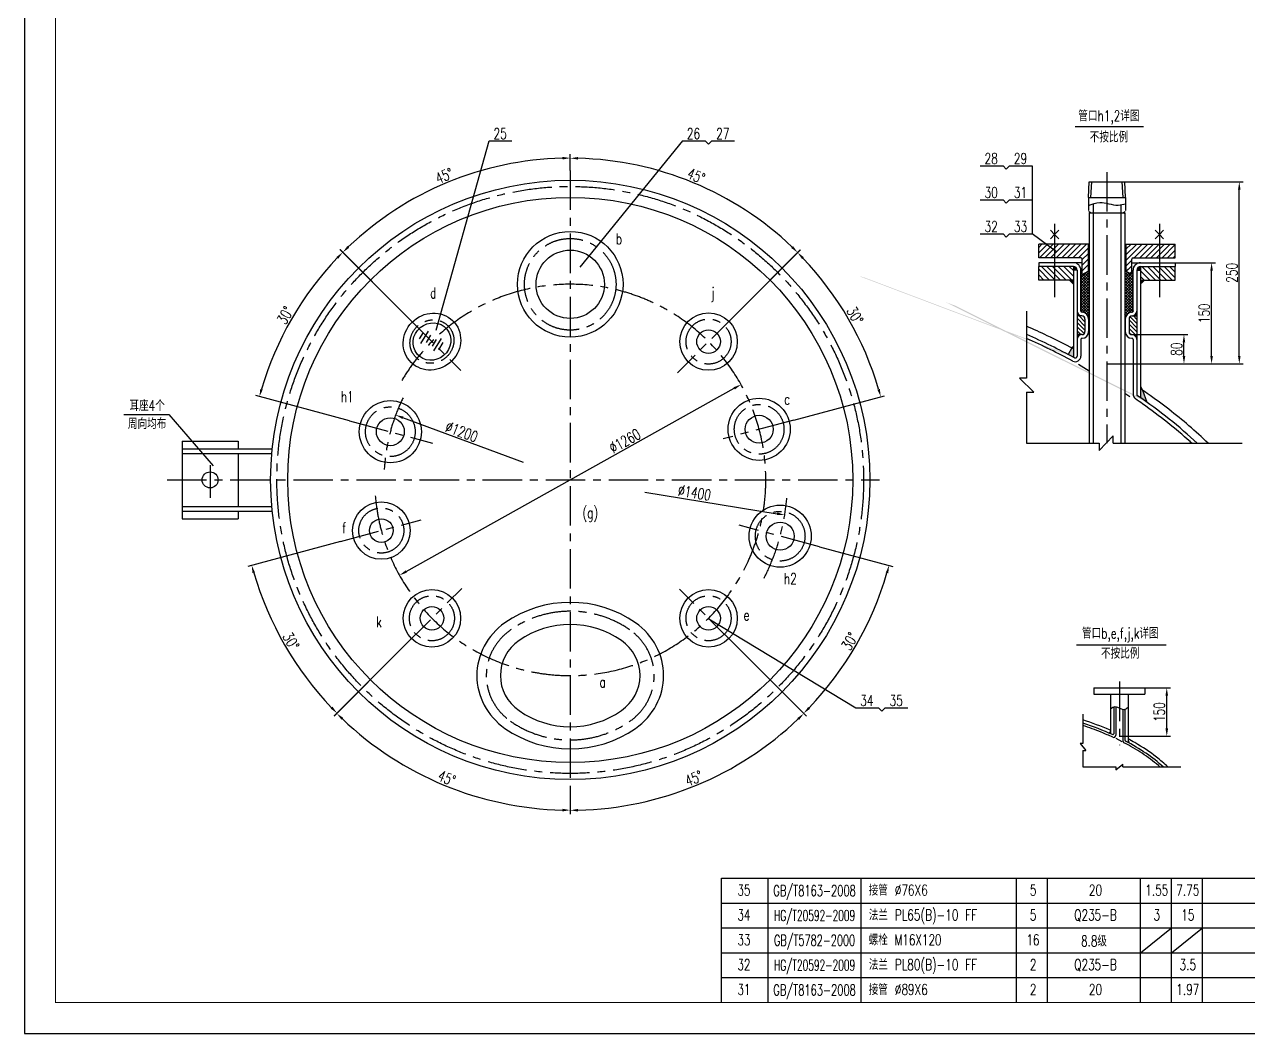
# Model space of a CAD drawing. Header units: millimetres. Extents: x 2887 to 8827, y -1619 to 6791.
# Drawn here: x 2887 to 6830, y -1619 to 1630 of the extents above; entities that cross this region are included whole.
import ezdxf
from ezdxf.enums import TextEntityAlignment as Align

# ---------------------------------------------------------------- set-up
doc = ezdxf.new("R2010")
doc.units = ezdxf.units.MM
doc.linetypes.add('CENTER', pattern=[50.8, 31.75, -6.35, 6.35, -6.35])
doc.linetypes.add('DIVIDE', pattern=[1.25, 0.5, -0.25, 0, -0.25, 0, -0.25])
doc.layers.get('0').update_dxf_attribs({"color": 2})
for name, color, linetype in [('6', 6, 'DIVIDE'), ('7标注层', 3, 'Continuous'), ('hgj', 1, 'Continuous'), ('hgjy', 7, 'Continuous'), ('K1', 4, 'Continuous'), ('尺寸线', 1, 'Continuous')]:
    doc.layers.add(name, color=color, linetype=linetype)
doc.styles.add('仿宋1', font='txt.shx', dxfattribs={"width": 0.7, "bigfont": 'hzfs.shx'})
doc.styles.add('汉字仿宋', font='txt.shx', dxfattribs={"width": 0.7071, "bigfont": 'hzfs.shx'})
doc.dimstyles.new('绘图', dxfattribs={"dimscale": 10, "dimtxt": 3.5, "dimasz": 2.5, "dimexe": 1.25, "dimexo": 0, "dimtad": 1, "dimdec": 0, "dimdsep": 46, "dimtxsty": '汉字仿宋', "dimcen": 2.5, "dimclrd": 4, "dimclre": 4, "dimclrt": 7, "dimadec": 0, "dimazin": 0, "dimtfac": 1, "dimtdec": 0, "dimtmove": 0, "dimatfit": 0, "dimldrblk": 'NONE', "dimfxl": 1, "dimlwd": 25, "dimlwe": 25, "dimarcsym": 0})

# ---------------------------------------------------------------- blocks, each defined once
blk = doc.blocks.new('*D12')
at = {"layer": 'Defpoints', "color": 0, "linetype": 'Continuous', "lineweight": -3, "transparency": 16777216}
for p in [(6496.5, -505.6), (6566.8, -505.6), (6414, -661.2)]:
    blk.add_point(p, dxfattribs=at)
at = {"layer": '尺寸线', "linetype": 'Continuous', "lineweight": 25, "transparency": 16777216}
for p, q in [((6496.5, -505.6), (6579.3, -505.6)), ((6566.8, -636.2), (6566.8, -530.6)), ((6414, -661.2), (6579.3, -661.2))]:
    blk.add_line(p, q, dxfattribs=at)
at = {"layer": '尺寸线', "linetype": 'Continuous', "lineweight": -3, "transparency": 16777216}
for points in [[(6562.6, -530.6), (6571, -530.6), (6566.8, -505.6)], [(6562.6, -636.2), (6571, -636.2), (6566.8, -661.2)]]:
    blk.add_solid(points, dxfattribs=at)
at = {"layer": '尺寸线', "linetype": 'Continuous', "lineweight": -3, "transparency": 16777216, "insert": (6543, -583.4), "char_height": 35, "attachment_point": 5, "rotation": 90, "style": '汉字仿宋'}
blk.add_mtext('150', dxfattribs=at)
blk = doc.blocks.new('_None')
blk = doc.blocks.new('*D13')
at = {"layer": 'Defpoints', "color": 0, "lineweight": -3, "transparency": 16777216}
for p in [(6470.2, 631.9), (6622.2, 631.9), (6374.1, 537.7)]:
    blk.add_point(p, dxfattribs=at)
at = {"layer": '尺寸线', "lineweight": 25, "transparency": 16777216}
for p, q in [((6470.2, 631.9), (6634.7, 631.9)), ((6622.2, 562.7), (6622.2, 606.9)), ((6374.1, 537.7), (6634.7, 537.7))]:
    blk.add_line(p, q, dxfattribs=at)
at = {"layer": '尺寸线', "lineweight": -3, "transparency": 16777216}
for points in [[(6618, 606.9), (6626.3, 606.9), (6622.2, 631.9)], [(6618, 562.7), (6626.3, 562.7), (6622.2, 537.7)]]:
    blk.add_solid(points, dxfattribs=at)
at = {"layer": '尺寸线', "transparency": 16777216, "insert": (6598.4, 584.8), "char_height": 35, "attachment_point": 5, "rotation": 90, "style": '汉字仿宋'}
blk.add_mtext('80', dxfattribs=at)
blk = doc.blocks.new('*D14')
at = {"layer": 'Defpoints', "color": 0, "lineweight": -3, "transparency": 16777216}
for p in [(6594.2, 863.3), (6711.2, 863.3), (6557.9, 537.7)]:
    blk.add_point(p, dxfattribs=at)
at = {"layer": '尺寸线', "lineweight": 25, "transparency": 16777216}
for p, q in [((6594.2, 863.3), (6723.7, 863.3)), ((6711.2, 562.7), (6711.2, 838.3)), ((6557.9, 537.7), (6723.7, 537.7))]:
    blk.add_line(p, q, dxfattribs=at)
at = {"layer": '尺寸线', "lineweight": -3, "transparency": 16777216}
for points in [[(6707, 838.3), (6715.3, 838.3), (6711.2, 863.3)], [(6707, 562.7), (6715.3, 562.7), (6711.2, 537.7)]]:
    blk.add_solid(points, dxfattribs=at)
at = {"layer": '尺寸线', "transparency": 16777216, "insert": (6687.4, 700.5), "char_height": 35, "attachment_point": 5, "rotation": 90, "style": '汉字仿宋'}
blk.add_mtext('150', dxfattribs=at)
blk = doc.blocks.new('*D15')
at = {"layer": 'Defpoints', "color": 0, "lineweight": -3, "transparency": 16777216}
for p in [(6431.2, 1123.7), (6800.4, 1123.7), (6680.6, 537.7)]:
    blk.add_point(p, dxfattribs=at)
at = {"layer": '尺寸线', "lineweight": 25, "transparency": 16777216}
for p, q in [((6431.2, 1123.7), (6812.9, 1123.7)), ((6800.4, 562.7), (6800.4, 1098.7)), ((6680.6, 537.7), (6812.9, 537.7))]:
    blk.add_line(p, q, dxfattribs=at)
at = {"layer": '尺寸线', "lineweight": -3, "transparency": 16777216}
for points in [[(6796.2, 1098.7), (6804.5, 1098.7), (6800.4, 1123.7)], [(6796.2, 562.7), (6804.5, 562.7), (6800.4, 537.7)]]:
    blk.add_solid(points, dxfattribs=at)
at = {"layer": '尺寸线', "transparency": 16777216, "insert": (6776.6, 830.7), "char_height": 35, "attachment_point": 5, "rotation": 90, "style": '汉字仿宋'}
blk.add_mtext('250', dxfattribs=at)
blk = doc.blocks.new('*D23')
at = {"color": 4, "linetype": 'Continuous', "lineweight": 25, "transparency": 16777216}
blk.add_line((4117.1, -131), (5173.6, 458.9), dxfattribs=at)
at = {"color": 4, "linetype": 'Continuous', "lineweight": -3, "transparency": 16777216}
for points in [[(5171.5, 462.5), (5175.6, 455.2), (5195.4, 471)], [(4115, -127.4), (4119.1, -134.6), (4095.2, -143.2)]]:
    blk.add_solid(points, dxfattribs=at)
at = {"layer": 'Defpoints', "color": 0, "linetype": 'Continuous', "lineweight": -3, "transparency": 16777216}
for p in [(5195.4, 471), (4095.2, -143.2)]:
    blk.add_point(p, dxfattribs=at)
at = {"color": 7, "linetype": 'Continuous', "lineweight": -3, "transparency": 16777216, "insert": (4821.2, 289.4), "char_height": 35, "attachment_point": 5, "rotation": 29.1744, "style": '汉字仿宋'}
blk.add_mtext('∅1260', dxfattribs=at)
blk = doc.blocks.new('*D24')
at = {"color": 4, "linetype": 'Continuous', "lineweight": 25, "transparency": 16777216}
for p, q in [((5191.1, 709.7), (5386.3, 904.9)), ((5365.6, 356.9), (5657.5, 435.1))]:
    blk.add_line(p, q, dxfattribs=at)
blk.add_arc((4645.3, 163.9), 1035.4, 16.3835, 43.6165, dxfattribs=at)
at = {"color": 4, "linetype": 'Continuous', "lineweight": -3, "transparency": 16777216}
for points in [[(5391.9, 875.3), (5397.9, 881.1), (5377.4, 896.1)], [(5642.7, 457.1), (5634.7, 454.9), (5645.4, 431.9)]]:
    blk.add_solid(points, dxfattribs=at)
at = {"layer": 'Defpoints', "color": 0, "linetype": 'Continuous', "lineweight": -3, "transparency": 16777216}
for p in [(5191.1, 709.7), (5583.7, 601.5), (4990.5, 509.1), (5365.6, 356.9), (5137.9, 295.9)]:
    blk.add_point(p, dxfattribs=at)
at = {"color": 7, "linetype": 'Continuous', "lineweight": -3, "transparency": 16777216, "insert": (5562.6, 693.5), "char_height": 35, "attachment_point": 5, "rotation": 300, "style": '汉字仿宋'}
blk.add_mtext('30°', dxfattribs=at)
blk = doc.blocks.new('*D25')
at = {"color": 4, "linetype": 'Continuous', "lineweight": 25, "transparency": 16777216}
for p, q in [((4645.3, 1160.4), (4645.3, 1212.3)), ((5191.1, 709.7), (5386.6, 905.3))]:
    blk.add_line(p, q, dxfattribs=at)
blk.add_arc((4645.3, 163.9), 1035.9, 46.3828, 88.6172, dxfattribs=at)
at = {"color": 4, "linetype": 'Continuous', "lineweight": -3, "transparency": 16777216}
for points in [[(4670.3, 1195.4), (4670.4, 1203.7), (4645.3, 1199.8)], [(5362.8, 916.9), (5357, 910.9), (5377.8, 896.4)]]:
    blk.add_solid(points, dxfattribs=at)
at = {"layer": 'Defpoints', "color": 0, "linetype": 'Continuous', "lineweight": -3, "transparency": 16777216}
for p in [(4645.3, 1160.4), (5163.3, 1061.1), (5191.1, 709.7), (4990.5, 509.1), (4645.3, -842.2)]:
    blk.add_point(p, dxfattribs=at)
at = {"color": 7, "linetype": 'Continuous', "lineweight": -3, "transparency": 16777216, "insert": (5050.8, 1142.9), "char_height": 35, "attachment_point": 5, "rotation": 337.5, "style": '汉字仿宋'}
blk.add_mtext('45°', dxfattribs=at)
blk = doc.blocks.new('*D26')
at = {"color": 4, "linetype": 'Continuous', "lineweight": 25, "transparency": 16777216}
for p, q in [((4645.3, 1160.4), (4645.3, 1212.8)), ((4113.7, 695.6), (3903.7, 905.6))]:
    blk.add_line(p, q, dxfattribs=at)
blk.add_arc((4645.3, 163.9), 1036.4, 91.3822, 133.6178, dxfattribs=at)
at = {"color": 4, "linetype": 'Continuous', "lineweight": -3, "transparency": 16777216}
for points in [[(4620.3, 1204.2), (4620.4, 1195.8), (4645.3, 1200.3)], [(3933.3, 911.2), (3927.5, 917.2), (3912.5, 896.7)]]:
    blk.add_solid(points, dxfattribs=at)
at = {"layer": 'Defpoints', "color": 0, "linetype": 'Continuous', "lineweight": -3, "transparency": 16777216}
for p in [(4377.1, 1165), (4645.3, 1160.4), (4113.7, 695.6), (4293.4, 515.9), (4645.3, -842.2)]:
    blk.add_point(p, dxfattribs=at)
at = {"color": 7, "linetype": 'Continuous', "lineweight": -3, "transparency": 16777216, "insert": (4239.6, 1143.3), "char_height": 35, "attachment_point": 5, "rotation": 22.5, "style": '汉字仿宋'}
blk.add_mtext('45°', dxfattribs=at)
blk = doc.blocks.new('*D27')
at = {"color": 4, "linetype": 'Continuous', "lineweight": 25, "transparency": 16777216}
for p, q in [((4113.7, 695.6), (3903.6, 905.7)), ((3934.7, 354.3), (3632.1, 435.4))]:
    blk.add_line(p, q, dxfattribs=at)
blk.add_arc((4645.3, 163.9), 1036.5, 136.3821, 163.6179, dxfattribs=at)
at = {"color": 4, "linetype": 'Continuous', "lineweight": -3, "transparency": 16777216}
for points in [[(3892, 881.8), (3897.9, 876), (3912.4, 896.8)], [(3654.9, 455.1), (3646.9, 457.4), (3644.2, 432.2)]]:
    blk.add_solid(points, dxfattribs=at)
at = {"layer": 'Defpoints', "color": 0, "linetype": 'Continuous', "lineweight": -3, "transparency": 16777216}
for p in [(3796.3, 758.4), (4113.7, 695.6), (4293.4, 515.9), (3934.7, 354.3), (4201.8, 282.8)]:
    blk.add_point(p, dxfattribs=at)
at = {"color": 7, "linetype": 'Continuous', "lineweight": -3, "transparency": 16777216, "insert": (3727.1, 694), "char_height": 35, "attachment_point": 5, "rotation": 60, "style": '汉字仿宋'}
blk.add_mtext('30°', dxfattribs=at)
blk = doc.blocks.new('*D28')
at = {"color": 4, "linetype": 'Continuous', "lineweight": 25, "transparency": 16777216}
for p, q in [((4105.5, -375.9), (3884.6, -596.8)), ((4645.3, -842.2), (4645.3, -911.9))]:
    blk.add_line(p, q, dxfattribs=at)
blk.add_arc((4645.3, 163.9), 1063.3, 226.3471, 268.6529, dxfattribs=at)
at = {"color": 4, "linetype": 'Continuous', "lineweight": -3, "transparency": 16777216}
for points in [[(3908.4, -608.4), (3914.2, -602.4), (3893.4, -587.9)], [(4620.4, -894.9), (4620.3, -903.3), (4645.3, -899.4)]]:
    blk.add_solid(points, dxfattribs=at)
at = {"layer": 'Defpoints', "color": 0, "linetype": 'Continuous', "lineweight": -3, "transparency": 16777216}
for p in [(4645.3, 1160.4), (4296.2, -185.2), (4105.5, -375.9), (4113.7, -756.9), (4645.3, -842.2)]:
    blk.add_point(p, dxfattribs=at)
at = {"color": 7, "linetype": 'Continuous', "lineweight": -3, "transparency": 16777216, "insert": (4247.5, -796.5), "char_height": 35, "attachment_point": 5, "rotation": 337.5, "style": '汉字仿宋'}
blk.add_mtext('45°', dxfattribs=at)
blk = doc.blocks.new('*D29')
at = {"color": 4, "linetype": 'Continuous', "lineweight": 25, "transparency": 16777216}
for p, q in [((3905.1, -34.4), (3607.1, -114.3)), ((4105.5, -375.9), (3885.3, -596.1))]:
    blk.add_line(p, q, dxfattribs=at)
blk.add_arc((4645.3, 163.9), 1062.3, 196.3484, 223.6516, dxfattribs=at)
at = {"color": 4, "linetype": 'Continuous', "lineweight": -3, "transparency": 16777216}
for points in [[(3621.9, -136.2), (3630, -134), (3619.2, -111)], [(3879.7, -566.4), (3873.7, -572.3), (3894.1, -587.2)]]:
    blk.add_solid(points, dxfattribs=at)
at = {"layer": 'Defpoints', "color": 0, "linetype": 'Continuous', "lineweight": -3, "transparency": 16777216}
for p in [(4164.7, 35.2), (3905.1, -34.4), (4296.2, -185.2), (3682.5, -285), (4105.5, -375.9)]:
    blk.add_point(p, dxfattribs=at)
at = {"color": 7, "linetype": 'Continuous', "lineweight": -3, "transparency": 16777216, "insert": (3745.9, -355.3), "char_height": 35, "attachment_point": 5, "rotation": 300, "style": '汉字仿宋'}
blk.add_mtext('30°', dxfattribs=at)
blk = doc.blocks.new('*D30')
at = {"color": 4, "linetype": 'Continuous', "lineweight": 25, "transparency": 16777216}
for p, q in [((5187.2, -378), (5406.4, -597.1)), ((4645.3, -842.2), (4645.3, -912.4))]:
    blk.add_line(p, q, dxfattribs=at)
blk.add_arc((4645.3, 163.9), 1063.8, 271.3465, 313.6535, dxfattribs=at)
at = {"color": 4, "linetype": 'Continuous', "lineweight": -3, "transparency": 16777216}
for points in [[(5376.7, -602.8), (5382.6, -608.7), (5397.5, -588.3)], [(4670.4, -903.8), (4670.3, -895.4), (4645.3, -899.9)]]:
    blk.add_solid(points, dxfattribs=at)
at = {"layer": 'Defpoints', "color": 0, "linetype": 'Continuous', "lineweight": -3, "transparency": 16777216}
for p in [(4645.3, 1160.4), (4997.1, -187.9), (5187.2, -378), (4645.3, -842.2), (4920.6, -863.6)]:
    blk.add_point(p, dxfattribs=at)
at = {"color": 7, "linetype": 'Continuous', "lineweight": -3, "transparency": 16777216, "insert": (5043.3, -797), "char_height": 35, "attachment_point": 5, "rotation": 22.5, "style": '汉字仿宋'}
blk.add_mtext('45°', dxfattribs=at)
blk = doc.blocks.new('*D31')
at = {"color": 4, "linetype": 'Continuous', "lineweight": 25, "transparency": 16777216}
for p, q in [((5448.2, -51.2), (5684.5, -114.5)), ((5187.2, -378), (5406, -596.8))]:
    blk.add_line(p, q, dxfattribs=at)
blk.add_arc((4645.3, 163.9), 1063.3, 316.3471, 343.6529, dxfattribs=at)
at = {"color": 4, "linetype": 'Continuous', "lineweight": -3, "transparency": 16777216}
for points in [[(5661.6, -134.2), (5669.6, -136.5), (5672.4, -111.3)], [(5417.6, -573), (5411.7, -567.1), (5397.2, -587.9)]]:
    blk.add_solid(points, dxfattribs=at)
at = {"layer": 'Defpoints', "color": 0, "linetype": 'Continuous', "lineweight": -3, "transparency": 16777216}
for p in [(5189.2, 18.2), (5448.2, -51.2), (4997.1, -187.9), (5187.2, -378), (5516.3, -446)]:
    blk.add_point(p, dxfattribs=at)
at = {"color": 7, "linetype": 'Continuous', "lineweight": -3, "transparency": 16777216, "insert": (5545.6, -355.8), "char_height": 35, "attachment_point": 5, "rotation": 60, "style": '汉字仿宋'}
blk.add_mtext('30°', dxfattribs=at)

msp = doc.modelspace()

# ---------------------------------------------------------------- hatches: boundary and pattern name
at = {"layer": '6'}
h = msp.add_hatch(dxfattribs=at)
h.set_pattern_fill('ANSI31', color=256, scale=4, style=0)
h.set_pattern_definition([(45, (-36640.191, -53483.996), (-8.9802561, 8.9802561), [])])
h.paths.add_polyline_path([(6313.2, 923.3), (6205.5, 923.3), (6205.5, 879.3), (6290.2, 879.3, -0.414214), (6294.2, 875.3), (6294.2, 835.3), (6313.2, 846.2)])
h.paths.add_polyline_path([(6542.9, 923.3), (6435.2, 923.3), (6435.2, 846.2), (6454.2, 835.3), (6454.2, 875.3, -0.414214), (6458.2, 879.3), (6542.9, 879.3)])
h.paths.add_polyline_path([(6594.2, 923.3), (6542.9, 923.3), (6542.9, 879.3), (6594.2, 879.3)])
h.paths.add_polyline_path([(6205.5, 923.3), (6154.2, 923.3), (6154.2, 879.3), (6205.5, 879.3)])
h = msp.add_hatch(dxfattribs=at)
h.set_pattern_fill('ANSI31', color=256, scale=4, angle=90, style=0)
h.set_pattern_definition([(135, (-36640.191, -53493.996), (-8.9802561, -8.9802561), [])])
h.paths.add_polyline_path([(6594.2, 851.3), (6542.9, 851.3), (6542.9, 807.3), (6594.2, 807.3)])
h.paths.add_polyline_path([(6542.9, 851.3), (6482.2, 851.3), (6482.2, 807.3), (6542.9, 807.3)])
h.paths.add_polyline_path([(6266.2, 851.3), (6205.5, 851.3), (6205.5, 807.3), (6266.2, 807.3)])
h.paths.add_polyline_path([(6205.5, 851.3), (6154.2, 851.3), (6154.2, 807.3), (6205.5, 807.3)])
for points in [[(6266.2, 851.3, -0.414214), (6278.2, 839.3), (6266.2, 839.3)], [(6482.2, 851.3, 0.414214), (6470.2, 839.3), (6482.2, 839.3)], [(6278.2, 707.9, 0.404171), (6293.7, 691.9), (6293.7, 691.9, 0.011227), (6293.2, 691.9), (6278.2, 691.9)], [(6470.2, 707.9, -0.404171), (6454.8, 691.9), (6454.8, 691.9, -0.011227), (6455.2, 691.9), (6470.2, 691.9)], [(6278.2, 631.9), (6293.2, 631.9, 0.010032), (6293.6, 631.9), (6293.6, 631.9, 0.403304), (6278.2, 615.9)], [(6470.2, 631.9), (6455.2, 631.9, -0.010032), (6454.8, 631.9), (6454.8, 631.9, -0.403304), (6470.2, 615.9)]]:
    msp.add_hatch(color=256, dxfattribs=at).paths.add_polyline_path(points)
h = msp.add_hatch(dxfattribs=at)
h.set_pattern_fill('ANSI37', color=256, scale=2, style=0)
h.set_pattern_definition([(135, (16775.327, -10091.6575), (4.490128, 4.490128), []), (45, (16775.327, -10091.6575), (4.490128, -4.490128), [])])
h.paths.add_polyline_path([(6290.2, 823), (6317.2, 838.6), (6317.2, 683.3), (6315.2, 683.3, 0.374211), (6294.9, 703.9), (6293.7, 704, -0.333761), (6290.2, 707.4), (6290.2, 708.1)])
h = msp.add_hatch(dxfattribs=at)
h.set_pattern_fill('ANSI37', color=256, scale=2, style=0)
h.set_pattern_definition([(45, (-4026.92, -10091.6575), (-4.490128, 4.490128), []), (135, (-4026.92, -10091.6575), (-4.490128, -4.490128), [])])
h.paths.add_polyline_path([(6458.2, 823), (6431.2, 838.6), (6431.2, 683.3), (6433.2, 683.3, -0.374211), (6453.5, 703.9), (6454.7, 704, 0.333761), (6458.2, 707.4), (6458.2, 708.1)])
h = msp.add_hatch(color=256, dxfattribs=at)
edge = h.paths.add_edge_path()
edge.add_spline(control_points=[(6266.2, 586.2), (6264.4, 587.2), (6262.5, 588.1), (6260.7, 589.1)], knot_values=[3.903662, 3.903662, 3.903662, 3.903662, 3.906713, 3.906713, 3.906713, 3.906713], degree=3, periodic=0)
edge.add_line((6260.7, 589.1), (6249.6, 567.8))
edge.add_ellipse((4374.2, -332.6), major_axis=(-2600, 0), ratio=0.5, start_angle=223.3067, end_angle=223.8382, ccw=False)
edge.add_line((6266.2, 559.1), (6266.2, 586.2))
h = msp.add_hatch(color=256, dxfattribs=at)
edge = h.paths.add_edge_path()
edge.add_line((6482.2, 465.7), (6482.2, 457.5))
edge.add_spline(control_points=[(6482.2, 457.5), (6484.2, 456.1), (6486.2, 454.8), (6488.2, 453.4)], knot_values=[10.055051, 10.055051, 10.055051, 10.055051, 10.058921, 10.058921, 10.058921, 10.058921], degree=3, periodic=0)
edge.add_line((6488.2, 453.4), (6482.2, 465.7))
edge = h.paths.add_edge_path()
edge.add_spline(control_points=[(6488.2, 453.4), (6486.2, 454.8), (6484.2, 456.1), (6482.2, 457.5)], knot_values=[10.055051, 10.055051, 10.055051, 10.055051, 10.058921, 10.058921, 10.058921, 10.058921], degree=3, periodic=0)
edge.add_line((6482.2, 457.5), (6482.2, 428.4))
edge.add_ellipse((4374.2, -332.6), major_axis=(-2600, 0), ratio=0.5, start_angle=575.0435, end_angle=575.8288, ccw=False)
edge.add_line((6502.9, 413.9), (6488.2, 453.4))
h = msp.add_hatch(dxfattribs=at)
h.set_pattern_fill('ANSI31', color=256, scale=3, angle=90, style=0)
h.set_pattern_definition([(135, (-4026.92, -10091.6575), (-6.735192, -6.735192), [])])
h.paths.add_polyline_path([(6470.2, 691.9), (6455.2, 691.9, 0.414214), (6445.2, 681.9), (6445.2, 641.9, 0.414214), (6455.2, 631.9), (6470.2, 631.9)])
h.paths.add_polyline_path([(6303.2, 681.9, 0.414214), (6293.2, 691.9), (6278.2, 691.9), (6278.2, 631.9), (6293.2, 631.9, 0.414214), (6303.2, 641.9)])
h = msp.add_hatch(color=256, dxfattribs=at)
edge = h.paths.add_edge_path()
edge.add_line((6266.2, 593.8), (6260.7, 589.1))
edge.add_spline(control_points=[(6260.7, 589.1), (6262.5, 588.1), (6264.4, 587.2), (6266.2, 586.2)], knot_values=[3.903662, 3.903662, 3.903662, 3.903662, 3.906713, 3.906713, 3.906713, 3.906713], degree=3, periodic=0)
edge.add_line((6266.2, 586.2), (6266.2, 593.8))

# ---------------------------------------------------------------- linework, layer by layer
for p, q in [((2887.4, 6791.4), (2887.4, -1618.6)), ((4384.2, 1255.4), (4457.7, 1255.4)), ((5006.6, 1255.4), (5080.1, 1255.4)), ((5080.1, 1255.4), (5090.6, 1244.9)), ((5090.6, 1244.9), (5101.1, 1255.4)), ((5101.1, 1255.4), (5174.6, 1255.4)), ((5965.8, 1175.1), (6039.3, 1175.1)), ((6039.3, 1175.1), (6049.8, 1164.6)), ((6049.8, 1164.6), (6060.2, 1175.1)), ((6060.2, 1175.1), (6133.7, 1175.1)), ((6314.2, 1073.7), (6317.2, 1123.7)), ((6317.2, 1123.7), (6431.2, 1123.7)), ((6322.2, 1073.7), (6325.2, 1123.7)), ((6426.2, 1073.7), (6423.2, 1123.7)), ((6434.2, 1073.7), (6431.2, 1123.7)), ((5965.8, 1065.7), (6039.3, 1065.7)), ((6039.3, 1065.7), (6049.8, 1055.2)), ((6049.8, 1055.2), (6060.2, 1065.7)), ((6060.2, 1065.7), (6133.7, 1065.7)), ((6314.2, 1073.7), (6314.2, 1031.1)), ((6314.2, 1073.7), (6434.2, 1073.7)), ((6434.2, 1073.7), (6434.2, 1031.1)), ((6329.2, 1053.3), (6329.2, 282.1)), ((6419.2, 1050), (6419.2, 282.1)), ((6205.5, 988.1), (6205.5, 752)), ((6317.2, 1023.7), (6317.2, 282.1)), ((6317.2, 1023.7), (6431.2, 1023.7)), ((6431.2, 1023.7), (6431.2, 282.1)), ((6542.9, 988.1), (6542.9, 752)), ((5965.8, 956.3), (6039.3, 956.3)), ((6039.3, 956.3), (6049.8, 945.8)), ((6049.8, 945.8), (6060.2, 956.3)), ((6060.2, 956.3), (6133.7, 956.3)), ((6205.5, 954.3), (6191.9, 968)), ((6205.5, 954.3), (6191.9, 940.7)), ((6205.5, 954.3), (6219.2, 968)), ((6205.5, 954.3), (6219.2, 940.7)), ((6542.9, 954.3), (6529.2, 968)), ((6542.9, 954.3), (6529.2, 940.7)), ((6542.9, 954.3), (6556.5, 968)), ((6542.9, 954.3), (6556.5, 940.7)), ((6154.2, 879.3), (6154.2, 923.3)), ((6317.2, 923.3), (6154.2, 923.3)), ((6313.2, 923.3), (6313.2, 836.2)), ((6431.2, 923.3), (6594.2, 923.3)), ((6435.2, 923.3), (6435.2, 836.2)), ((6594.2, 879.3), (6594.2, 923.3)), ((6290.2, 879.3), (6154.2, 879.3)), ((6294.2, 825.3), (6294.2, 875.3)), ((6454.2, 825.3), (6454.2, 875.3)), ((6458.2, 879.3), (6594.2, 879.3)), ((6294.2, 863.3), (6154.2, 863.3)), ((6154.2, 863.3), (6154.2, 851.3)), ((6154.2, 807.3), (6154.2, 851.3)), ((6266.2, 851.3), (6154.2, 851.3)), ((6266.2, 851.3), (6266.2, 559.1)), ((6278.2, 839.3), (6266.2, 839.3)), ((6278.2, 839.3), (6278.2, 562.7)), ((6290.2, 707.9), (6290.2, 839.3)), ((6294.2, 825.3), (6313.2, 836.2)), ((6454.2, 825.3), (6435.2, 836.2)), ((6442.5, 842), (6436.2, 835.7)), ((6453.9, 835.4), (6447.6, 829.1)), ((6454.2, 863.3), (6594.2, 863.3)), ((6458.2, 707.9), (6458.2, 839.3)), ((6470.2, 839.3), (6470.2, 439.8)), ((6470.2, 839.3), (6482.2, 839.3)), ((6482.2, 851.3), (6482.2, 428.4)), ((6482.2, 851.3), (6594.2, 851.3)), ((6594.2, 863.3), (6594.2, 851.3)), ((6594.2, 807.3), (6594.2, 851.3)), ((6266.2, 807.3), (6154.2, 807.3)), ((6482.2, 807.3), (6594.2, 807.3)), ((6115.5, 707.9), (6115.5, 491.6)), ((6293.2, 691.9), (6278.2, 691.9)), ((6293.7, 691.9), (6293.7, 691.9)), ((6303.2, 681.9), (6303.2, 641.9)), ((6315.2, 683.3), (6317.2, 683.3)), ((6315.2, 681.9), (6315.2, 641.9)), ((6433.2, 683.3), (6431.2, 683.3)), ((6433.2, 681.9), (6433.2, 641.9)), ((6445.2, 681.9), (6445.2, 641.9)), ((6453.5, 703.9), (6454.7, 704)), ((6454.8, 691.9), (6454.8, 691.9)), ((6455.2, 691.9), (6470.2, 691.9)), ((6458.2, 708.1), (6458.2, 707.4)), ((6293.2, 631.9), (6278.2, 631.9)), ((6293.6, 631.9), (6293.6, 631.9)), ((6454.8, 631.9), (6454.8, 631.9)), ((6455.2, 631.9), (6470.2, 631.9)), ((6266.2, 593.8), (6260.7, 589.1)), ((6290.2, 615.9), (6290.2, 562.7)), ((6458.2, 615.9), (6458.2, 439.8)), ((6260.7, 589.1), (6249.6, 567.8)), ((6282.3, 536.9), (6317.2, 514.9)), ((6115.5, 491.6), (6092.1, 491.6)), ((6092.1, 491.6), (6139, 446.7)), ((6115.5, 446.7), (6139, 446.7)), ((6115.5, 446.7), (6115.5, 282.1)), ((6431.2, 442.9), (6448.1, 432.2)), ((6482.2, 465.7), (6488.2, 453.4)), ((6488.2, 453.4), (6502.9, 413.9)), ((3395.3, 288.9), (3395.3, 38.9)), ((3395.3, 288.9), (3575.3, 288.9)), ((3575.3, 288.9), (3575.3, 263.9)), ((6115.5, 282.1), (6348.8, 282.1)), ((6348.8, 258.7), (6393.7, 305.5)), ((6348.8, 282.1), (6348.8, 258.7)), ((6393.7, 282.1), (6393.7, 305.5)), ((6393.7, 282.1), (6809.7, 282.1)), ((3395.3, 263.9), (3685.5, 263.9)), ((3395.3, 248.9), (3684.1, 248.9)), ((3575.3, 248.9), (3575.3, 78.9)), ((3485.3, 211.1), (3485.3, 105.9)), ((3395.3, 78.9), (3684.1, 78.9)), ((3395.3, 63.9), (3685.5, 63.9)), ((3575.3, 63.9), (3575.3, 38.9)), ((3395.3, 38.9), (3575.3, 38.9)), ((6275.9, -367.2), (6565.1, -367.2)), ((6331.5, -505.6), (6331.5, -525.6)), ((6331.5, -505.6), (6496.5, -505.6)), ((6496.5, -505.6), (6496.5, -525.6)), ((6331.5, -525.6), (6496.5, -525.6)), ((6386, -525.6), (6386, -653.7)), ((6442, -525.6), (6442, -681.2)), ((5565, -570.1), (5638.4, -570.1)), ((5638.4, -570.1), (5648.9, -580.6)), ((5648.9, -580.6), (5659.4, -570.1)), ((5659.4, -570.1), (5732.9, -570.1)), ((6396, -566.7), (6396, -653.5)), ((6432, -575), (6432, -674)), ((2887.4, -1618.6), (8827.4, -1618.6))]:
    msp.add_line(p, q)
at = {"linetype": 'Continuous'}
msp.add_line((6271.4, 1302.3), (6492.3, 1302.3), dxfattribs=at)
at = {"linetype": 'Continuous', "lineweight": -3}
for p, q in [((4213.4, 645.7), (4384.2, 1255.4)), ((5006.6, 1255.4), (4676, 848.7)), ((6133.7, 1175.1), (6133.7, 956.3)), ((6211.6, 898.4), (6133.7, 956.3)), ((3207.6, 375), (3352.8, 375)), ((3352.8, 375), (3494.9, 209)), ((5092.2, -282.9), (5565, -570.1)), ((6296.6, -590.4), (6296.6, -684.7)), ((6403, -565.8), (6403, -658.2)), ((6425, -575.4), (6425, -675.9)), ((6402.2, -667.5), (6422.4, -678.7)), ((6296.6, -684.7), (6287.6, -684.7)), ((6287.6, -684.7), (6305.7, -707.8)), ((6296.6, -707.8), (6305.7, -707.8)), ((6296.6, -707.8), (6296.6, -760)), ((6296.6, -760), (6402.2, -760)), ((6402.2, -769), (6425.3, -751)), ((6402.2, -760), (6402.2, -769)), ((6425.3, -760), (6425.3, -751)), ((6425.3, -760), (6612.2, -760))]:
    msp.add_line(p, q, dxfattribs=at)
at = {"linetype": 'CENTER', "lineweight": -3, "ltscale": 4}
for p, q in [((4113.7, 695.6), (4293.4, 515.9)), ((5191.1, 709.7), (4990.5, 509.1)), ((5365.6, 356.9), (5137.9, 295.9)), ((3934.7, 354.3), (4201.8, 282.8)), ((3905.1, -34.4), (4164.7, 35.2)), ((5448.2, -51.2), (5189.2, 18.2)), ((4105.5, -375.9), (4296.2, -185.2)), ((5187.2, -378), (4997.1, -187.9))]:
    msp.add_line(p, q, dxfattribs=at)
at = {"extrusion": (0.219846, -0.262003, 0.939693)}
for p, q in [((4160.1, 618.6, 11.9), (4172.5, 639.2, 14.7)), ((4164.4, 603, 6.5), (4188.7, 643.2, 12)), ((4181.8, 606.6, 3.4), (4195.9, 629.9, 6.6)), ((4201.9, 595.1, -4.5), (4214.3, 615.7, -1.6)), ((4206.2, 579.5, -9.8), (4230.5, 619.8, -4.3)), ((4222.1, 583.2, -12.5), (4236.1, 606.5, -9.3))]:
    msp.add_line(p, q, dxfattribs=at)
at = {"linetype": 'Continuous', "lineweight": 25}
for p, q in [((4494.6, 219.9), (4106.3, 364.2)), ((4885.5, 124.7), (5311.5, 55.3))]:
    msp.add_line(p, q, dxfattribs=at)
at = {"color": 7}
for p, q in [((6482.4, -1358.6), (6582.4, -1278.6)), ((6582.4, -1358.6), (6682.4, -1278.6))]:
    msp.add_line(p, q, dxfattribs=at)
for centre, radius in [((4645.3, 163.9), 965), ((4645.3, 163.9), 910), ((4645.3, 793.9), 170), ((4645.3, 793.9), 110), ((5090.8, 609.4), 92.5), ((5090.8, 609.4), 38), ((4065.8, 319.2), 100), ((5253.8, 327), 100), ((4065.8, 319.2), 45), ((5253.8, 327), 45), ((3485.3, 163.9), 25.7), ((4036.8, 0.9), 92.5), ((5321.5, -17.2), 100), ((4036.8, 0.9), 38), ((5321.5, -17.2), 45), ((4199.8, -281.5), 92.5), ((5090.8, -281.5), 92.5), ((4199.8, -281.5), 38), ((5090.8, -281.5), 38)]:
    msp.add_circle(centre, radius)
at = {"extrusion": (0.219846, -0.262003, 0.939693)}
for radius in [95, 62.5]:
    msp.add_circle((3609, -2098.1, 763.7), radius, dxfattribs=at)
for centre, radius, start, end in [((6290.2, 875.3), 4, 0, 90), ((6458.2, 875.3), 4, 90, 180), ((6266.2, 839.3), 24, 0, 90), ((6266.2, 839.3), 12, 0, 90), ((6482.2, 839.3), 24, 90, 180), ((6482.2, 839.3), 12, 90, 180), ((6294.2, 707.9), 16, 180, 270), ((6294.2, 707.9), 4, 180, 270), ((6293.2, 681.9), 10, 0, 90), ((6293.2, 681.9), 22, 0, 87.3868), ((6455.2, 681.9), 22, 92.6132, 180), ((6455.2, 681.9), 10, 90, 180), ((6454.2, 707.9), 16, 270, 0), ((6454.2, 707.9), 4, 270, 0), ((6294.2, 615.9), 16, 90, 180), ((6293.2, 641.9), 10, 270, 0), ((6293.2, 641.9), 22, 272.6132, 0), ((6455.2, 641.9), 22, 180, 267.3868), ((6455.2, 641.9), 10, 180, 270), ((6454.2, 615.9), 16, 0, 90), ((6294.2, 615.9), 4, 90, 180), ((6454.2, 615.9), 4, 0, 90), ((6272.2, 562.7), 18, 241.9708, 360), ((6272.2, 562.7), 6, 241.9708, 360), ((6476.2, 439.8), 18, 180, 235.6417), ((6476.2, 439.8), 6, 180, 235.6417)]:
    msp.add_arc(centre, radius, start, end)
at = {"linetype": 'CENTER', "lineweight": -3, "ltscale": 4}
for radius, start, end in [(600, 153.7998, 176.8043), (700, 333.0967, 355.191)]:
    msp.add_arc((4645.3, 163.9), radius, start, end, dxfattribs=at)
at = {"extrusion": (0, -0.34202, 0.939693)}
for centre, radius, start, end in [((4645.3, -538, 159.4), 350.9, 53.1301, 126.8699), ((4570.3, -438, 159.4), 225.9, 126.8699, 233.1301), ((4645.3, -538, 159.4), 275, 53.1301, 126.8699), ((4720.3, -438, 159.4), 225.9, 306.8699, 53.1301), ((4570.3, -438, 159.4), 150, 126.8699, 233.1301), ((4720.3, -438, 159.4), 150, 306.8699, 53.1301), ((4645.3, -338, 159.4), 275, 233.1301, 306.8699), ((4645.3, -338, 159.4), 350.9, 233.1301, 306.8699)]:
    msp.add_arc(centre, radius, start, end, dxfattribs=at)
at = {"lineweight": -3}
for centre, start, end in [((6393, -653.5), 245.5837, 0), ((6435, -674), 180, 242.2754)]:
    msp.add_arc(centre, 3, start, end, dxfattribs=at)
at = {"linetype": 'Continuous', "lineweight": -3}
for centre, start, end in [((6396, -658.2), 245.2713, 0), ((6432, -675.9), 180, 242.412)]:
    msp.add_arc(centre, 7, start, end, dxfattribs=at)
for centre, major_axis, start_param, end_param in [((4374.2, -332.6), (2600, 0), 0.75406, 0.836928), ((4374.2, -332.6), (-2600, 0), 3.634101, 3.773065), ((5854, -952.4), (-800, 0), 10.258398, 10.409269), ((5854, -952.4), (-800, 0), 9.926603, 10.185258)]:
    msp.add_ellipse(centre, major_axis=major_axis, ratio=0.5, start_param=start_param, end_param=end_param)
for points in [[(6314.2, 1048), (6350.9, 1057.4), (6410.2, 1049), (6434.2, 1053.4)], [(6386, -572.9), (6400.9, -565.6), (6429.6, -575.7), (6442, -567.6)]]:
    msp.add_spline(points, degree=3)
for points, knots in [([(6266.2, 586.2), (6238.8, 600.6), (6210.7, 614.6), (6160.2, 638.8), (6138, 649), (6115.5, 659.1)], [3.90366208, 3.90366208, 3.90366208, 3.90366208, 3.94906746, 3.94906746, 3.98357638, 3.98357638, 3.98357638, 3.98357638]), ([(6700.1, 282.1), (6680.3, 301.2), (6659.6, 320), (6596.6, 374.2), (6551.9, 408.9), (6496.9, 447.5), (6489.6, 452.5), (6482.2, 457.5)], [9.9022796, 9.9022796, 9.9022796, 9.9022796, 9.9510098, 9.9510098, 10.0447574, 10.0447574, 10.0589212, 10.0589212, 10.0589212, 10.0589212]), ([(6647.5, 282.1), (6645.6, 283.9), (6643.6, 285.6), (6595.4, 329.3), (6544.4, 369.9), (6481.4, 414.4), (6473.7, 419.7), (6466, 424.9)], [9.9250325, 9.9250325, 9.9250325, 9.9250325, 9.9296985, 9.9296985, 10.041104, 10.041104, 10.0562503, 10.0562503, 10.0562503, 10.0562503]), ([(6386, -642.7), (6384.8, -642.2), (6383.6, -641.7), (6355.3, -629.4), (6326.6, -618.5), (6296.6, -608.7)], [10.2747912, 10.2747912, 10.2747912, 10.2747912, 10.2807177, 10.2807177, 10.4139477, 10.4139477, 10.4139477, 10.4139477]), ([(6570, -760), (6558.7, -749.2), (6546.4, -738.6), (6512.4, -712.1), (6489.2, -696.6), (6456.8, -677.9), (6449.5, -673.8), (6442, -669.8)], [9.9061183, 9.9061183, 9.9061183, 9.9061183, 9.9956842, 9.9956842, 10.1382009, 10.1382009, 10.1785337, 10.1785337, 10.1785337, 10.1785337])]:
    msp.add_open_spline(points, degree=3, knots=knots)
msp.add_open_spline([(6263.7, 546.8), (6216.3, 572), (6166.9, 596.3), (6115.5, 619.6)], degree=3)
for points, knots in [([(6393.1, -664.6), (6380.9, -659), (6368.4, -653.6), (6336.6, -640.6), (6317, -633.4), (6296.6, -626.6)], [10.2512154, 10.2512154, 10.2512154, 10.2512154, 10.3137042, 10.3137042, 10.4059323, 10.4059323, 10.4059323, 10.4059323]), ([(6544.9, -760), (6543.2, -758.5), (6541.4, -757), (6523.8, -741.9), (6506.2, -728.8), (6469, -704.3), (6449.5, -692.9), (6428.8, -682.1)], [9.9416537, 9.9416537, 9.9416537, 9.9416537, 9.9549296, 9.9549296, 10.0745211, 10.0745211, 10.1881628, 10.1881628, 10.1881628, 10.1881628])]:
    msp.add_open_spline(points, degree=3, knots=knots, dxfattribs=at)
for points in [[(6317.2, 1019.8), (6327.6, 1023.7), (6314.2, 1031.1)], [(6431.2, 1019.8), (6421.9, 1023.7), (6434.2, 1031.1)], [(6266.2, 807.3), (6250.5, 807.3), (6266.2, 792.4)], [(6482.2, 807.3), (6497.9, 807.3), (6482.2, 792.4)]]:
    msp.add_solid(points)
for points in [[(4107.8, 368.1), (4104.9, 360.3), (4082.9, 372.9)], [(5312.2, 59.4), (5310.8, 51.2), (5336.2, 51.2)], [(6386, -642.7), (6379, -650.6), (6386, -653.7)], [(6442, -669.8), (6442, -681.2), (6449.8, -685.5)]]:
    msp.add_solid(points, dxfattribs=at)
at = {"layer": 'hgj'}
msp.add_line((5132.4, -1518.6), (5132.4, -1118.6), dxfattribs=at)
at = {"layer": 'hgjy'}
for p, q in [((5132.4, -1118.6), (6932.4, -1118.6)), ((5282.4, -1518.6), (5282.4, -1118.6)), ((5582.4, -1518.6), (5582.4, -1118.6)), ((6082.4, -1518.6), (6082.4, -1118.6)), ((6182.4, -1518.6), (6182.4, -1118.6)), ((6482.4, -1518.6), (6482.4, -1118.6)), ((6582.4, -1518.6), (6582.4, -1118.6)), ((6682.4, -1518.6), (6682.4, -1118.6)), ((5132.4, -1198.6), (6932.4, -1198.6)), ((5132.4, -1278.6), (6932.4, -1278.6)), ((5132.4, -1358.6), (6932.4, -1358.6)), ((5132.4, -1438.6), (6932.4, -1438.6))]:
    msp.add_line(p, q, dxfattribs=at)
at = {"layer": 'K1', "linetype": 'CENTER', "lineweight": -3, "ltscale": 4}
for p, q in [((4645.3, 1160.4), (4645.3, -842.2)), ((6374.2, 1154.9), (6374.2, 282.1)), ((3347.2, 163.9), (5641.8, 163.9)), ((6414, -485.3), (6414, -689.7))]:
    msp.add_line(p, q, dxfattribs=at)
at = {"layer": 'K1', "const_width": 4}
msp.add_lwpolyline([(2987.4, -1518.6), (2987.4, 6541.4), (8727.4, 6541.4), (8727.4, -1518.6)], close=True, dxfattribs=at)
at = {"layer": 'K1', "linetype": 'CENTER', "lineweight": -3, "ltscale": 4}
for centre, radius in [((4645.3, 163.9), 945), ((4645.3, 793.9), 147.5), ((5090.8, 609.4), 72.5), ((4065.8, 319.2), 80), ((5253.8, 327), 80), ((4036.8, 0.9), 72.5), ((5321.5, -17.2), 80), ((4199.8, -281.5), 72.5), ((5090.8, -281.5), 72.5)]:
    msp.add_circle(centre, radius, dxfattribs=at)
at = {"layer": 'K1', "linetype": 'CENTER', "lineweight": -3, "ltscale": 4, "extrusion": (0.219846, -0.262003, 0.939693)}
msp.add_circle((3609, -2098.1, 763.7), 72.5, dxfattribs=at)
at = {"layer": 'K1', "linetype": 'CENTER', "lineweight": -3, "ltscale": 4}
msp.add_arc((4645.3, 163.9), 630, 184.6874, 149.4631, dxfattribs=at)
at = {"layer": 'K1', "linetype": 'CENTER', "lineweight": -3, "ltscale": 4, "extrusion": (0, -0.34202, 0.939693)}
for centre, radius, start, end in [((4645.3, -538, 159.4), 320.4, 53.1301, 126.8699), ((4570.3, -438, 159.4), 195.4, 126.8699, 233.1301), ((4720.3, -438, 159.4), 195.4, 306.8699, 53.1301), ((4645.3, -338, 159.4), 320.4, 233.1301, 306.8699)]:
    msp.add_arc(centre, radius, start, end, dxfattribs=at)

# ---------------------------------------------------------------- texts
at = {"linetype": 'Continuous', "lineweight": -3, "style": '汉字仿宋', "width": 0.7071}
for s, p in [('b', (4802.7, 912.4)), ('d', (4203.8, 738)), ('j', (5105.1, 738.5)), ('h1', (3926.9, 404.2)), ('耳座4个', (3282.4, 375.5)), ('c', (5344.4, 395.9)), ('周向均布', (3282.4, 317.2)), ('(g)', (4709.8, 30.1)), ('f', (3916.7, -18.4)), ('h2', (5354.4, -181.9)), ('k', (4029.6, -321.1)), ('e', (5213.2, -299.2)), ('管口b,e,f,j,k详图', (6417, -357.4)), ('不按比例', (6417, -422.1)), ('a', (4749.8, -514.7))]:
    msp.add_text(s, height=35, dxfattribs=at).set_placement(p, align=Align.BOTTOM_CENTER)
at = {"linetype": 'Continuous', "lineweight": -3, "char_height": 35, "attachment_point": 5, "style": '汉字仿宋'}
for s, insert, rotation in [('∅1200', (4295.6, 319.2), 339.62), ('∅1400', (5045.6, 122.7), 350.7359)]:
    msp.add_mtext(s, dxfattribs=dict(at, insert=insert, rotation=rotation))
at = {"layer": '7标注层'}
for s, style, width, p in [('管口h1,2详图', '汉字仿宋', 0.7071, (6380.5, 1336.5)), ('不按比例', '汉字仿宋', 0.7071, (6380.5, 1268.2)), ('35', '仿宋1', 0.7, (5204.9, -1156.8)), ('GB/T8163-2008', '汉字仿宋', 0.66649, (5432.4, -1158.6)), ('5', '汉字仿宋', 0.7071, (6136, -1156.8)), ('20', '汉字仿宋', 0.7071, (6337.2, -1156.8)), ('1.55', '汉字仿宋', 0.7071, (6534.5, -1156.8)), ('7.75', '汉字仿宋', 0.7071, (6634.5, -1156.8)), ('34', '仿宋1', 0.7, (5204.9, -1236.8)), ('HG/T20592-2009', '汉字仿宋', 0.607018, (5432.4, -1238.6)), ('5', '汉字仿宋', 0.7071, (6136, -1236.8)), ('Q235-B', '汉字仿宋', 0.7071, (6337.2, -1236.8)), ('3', '汉字仿宋', 0.7071, (6534.5, -1236.8)), ('15', '汉字仿宋', 0.7071, (6634.5, -1236.8)), ('33', '仿宋1', 0.7, (5204.9, -1316.8)), ('GB/T5782-2000', '仿宋1', 0.655369, (5432.4, -1318.6)), ('16', '仿宋1', 0.7, (6136, -1316.8)), ('8.8级', '仿宋1', 0.7, (6332.4, -1320.8)), ('32', '仿宋1', 0.7, (5204.9, -1396.8)), ('HG/T20592-2009', '汉字仿宋', 0.607018, (5432.4, -1398.6)), ('2', '汉字仿宋', 0.7071, (6136, -1396.8)), ('Q235-B', '汉字仿宋', 0.7071, (6337.2, -1396.8)), ('3.5', '汉字仿宋', 0.7071, (6634.5, -1396.8)), ('GB/T8163-2008', '汉字仿宋', 0.66649, (5432.4, -1478.6)), ('31', '仿宋1', 0.7, (5204.9, -1476.8)), ('2', '汉字仿宋', 0.7071, (6136, -1476.8)), ('20', '汉字仿宋', 0.7071, (6337.2, -1476.8)), ('1.97', '汉字仿宋', 0.7071, (6634.5, -1476.8))]:
    msp.add_text(s, height=35, dxfattribs=dict(at, style=style, width=width)).set_placement(p, align=Align.MIDDLE_CENTER)
at = {"layer": '7标注层', "style": '汉字仿宋', "width": 0.7071}
for s, p in [('25', (4419.8, 1261.6)), ('26', (5042.2, 1261.6)), ('27', (5136.7, 1261.6)), ('28', (6001.4, 1181.3)), ('29', (6095.8, 1181.3)), ('30', (6001.4, 1071.9)), ('31', (6095.8, 1071.9)), ('32', (6001.4, 962.5)), ('33', (6095.8, 962.5)), ('34', (5600.6, -563.9)), ('35', (5695, -563.9))]:
    msp.add_text(s, height=35, dxfattribs=at).set_placement(p, align=Align.CENTER)
at = {"layer": '7标注层'}
for s, style, width, p in [('接管 %%C76X6', '汉字仿宋', 0.7071, (5606.9, -1156.8)), ('法兰 PL65(B)-10 FF', '汉字仿宋', 0.7071, (5606.9, -1236.8)), ('螺栓 M16X120', '仿宋1', 0.7, (5606.9, -1316.8)), ('法兰 PL80(B)-10 FF', '汉字仿宋', 0.7071, (5606.9, -1396.8)), ('接管 %%C89X6', '汉字仿宋', 0.7071, (5606.9, -1476.8))]:
    msp.add_text(s, height=35, dxfattribs=dict(at, style=style, width=width)).set_placement(p, align=Align.MIDDLE_LEFT)

# ---------------------------------------------------------------- dimensions: what is measured, and where the dimension line sits
at = {"linetype": 'Continuous', "lineweight": -3}
for base, line1, line2, picture, middle in [((4377.1, 1165), ((4645.3, 1160.4), (4645.3, -842.2)), ((4113.7, 695.6), (4293.4, 515.9)), '*D26', (4239.6, 1143.3)), ((5163.3, 1061.1), ((4645.3, 1160.4), (4645.3, -842.2)), ((5191.1, 709.7), (4990.5, 509.1)), '*D25', (5050.8, 1142.9)), ((4113.7, -756.9), ((4645.3, 1160.4), (4645.3, -842.2)), ((4105.5, -375.9), (4296.2, -185.2)), '*D28', (4247.5, -796.5)), ((4920.6, -863.6), ((4645.3, 1160.4), (4645.3, -842.2)), ((5187.2, -378), (4997.1, -187.9)), '*D30', (5043.3, -797)), ((3796.3, 758.4), ((3934.7, 354.3), (4201.8, 282.8)), ((4113.7, 695.6), (4293.4, 515.9)), '*D27', (3727.1, 694)), ((5583.7, 601.5), ((5191.1, 709.7), (4990.5, 509.1)), ((5365.6, 356.9), (5137.9, 295.9)), '*D24', (5562.6, 693.5)), ((3682.5, -285), ((3905.1, -34.4), (4164.7, 35.2)), ((4105.5, -375.9), (4296.2, -185.2)), '*D29', (3745.9, -355.3)), ((5516.3, -446), ((5448.2, -51.2), (5189.2, 18.2)), ((5187.2, -378), (4997.1, -187.9)), '*D31', (5545.6, -355.8))]:
    dim = msp.add_angular_dim_2l(base=base, line1=line1, line2=line2, dimstyle='绘图', dxfattribs=at)
    dim.commit()
    dim.dimension.update_dxf_attribs({"geometry": picture, "text_midpoint": middle})
dim = msp.add_diameter_dim_2p(p1=(4095.2, -143.2), p2=(5195.4, 471), dimstyle='绘图', dxfattribs=at)
dim.commit()
dim.dimension.update_dxf_attribs({"geometry": '*D23', "text_midpoint": (4832.8, 268.6), "dimtype": 163})
at = {"layer": '尺寸线'}
for base, p1, p2, text, picture, middle in [((6800.4, 1123.7), (6680.6, 537.7), (6431.2, 1123.7), '250', '*D15', (6776.6, 830.7)), ((6711.2, 863.3), (6557.9, 537.7), (6594.2, 863.3), '150', '*D14', (6687.4, 700.5)), ((6622.2, 631.9), (6374.1, 537.7), (6470.2, 631.9), '80', '*D13', (6598.4, 584.8))]:
    dim = msp.add_linear_dim(base=base, p1=p1, p2=p2, angle=90, text=text, dimstyle='绘图', override={"dimclrd": 256, "dimclre": 256, "dimclrt": 256}, dxfattribs=at)
    dim.commit()
    dim.dimension.update_dxf_attribs({"geometry": picture, "text_midpoint": middle})
at = {"layer": '尺寸线', "linetype": 'Continuous', "lineweight": -3}
dim = msp.add_linear_dim(base=(6566.8, -505.6), p1=(6414, -661.2), p2=(6496.5, -505.6), angle=90, text='150', dimstyle='绘图', override={"dimclrd": 256, "dimclre": 256, "dimclrt": 256}, dxfattribs=at)
dim.commit()
dim.dimension.update_dxf_attribs({"geometry": '*D12', "text_midpoint": (6543, -583.4)})

doc.saveas('drawing.dxf')
